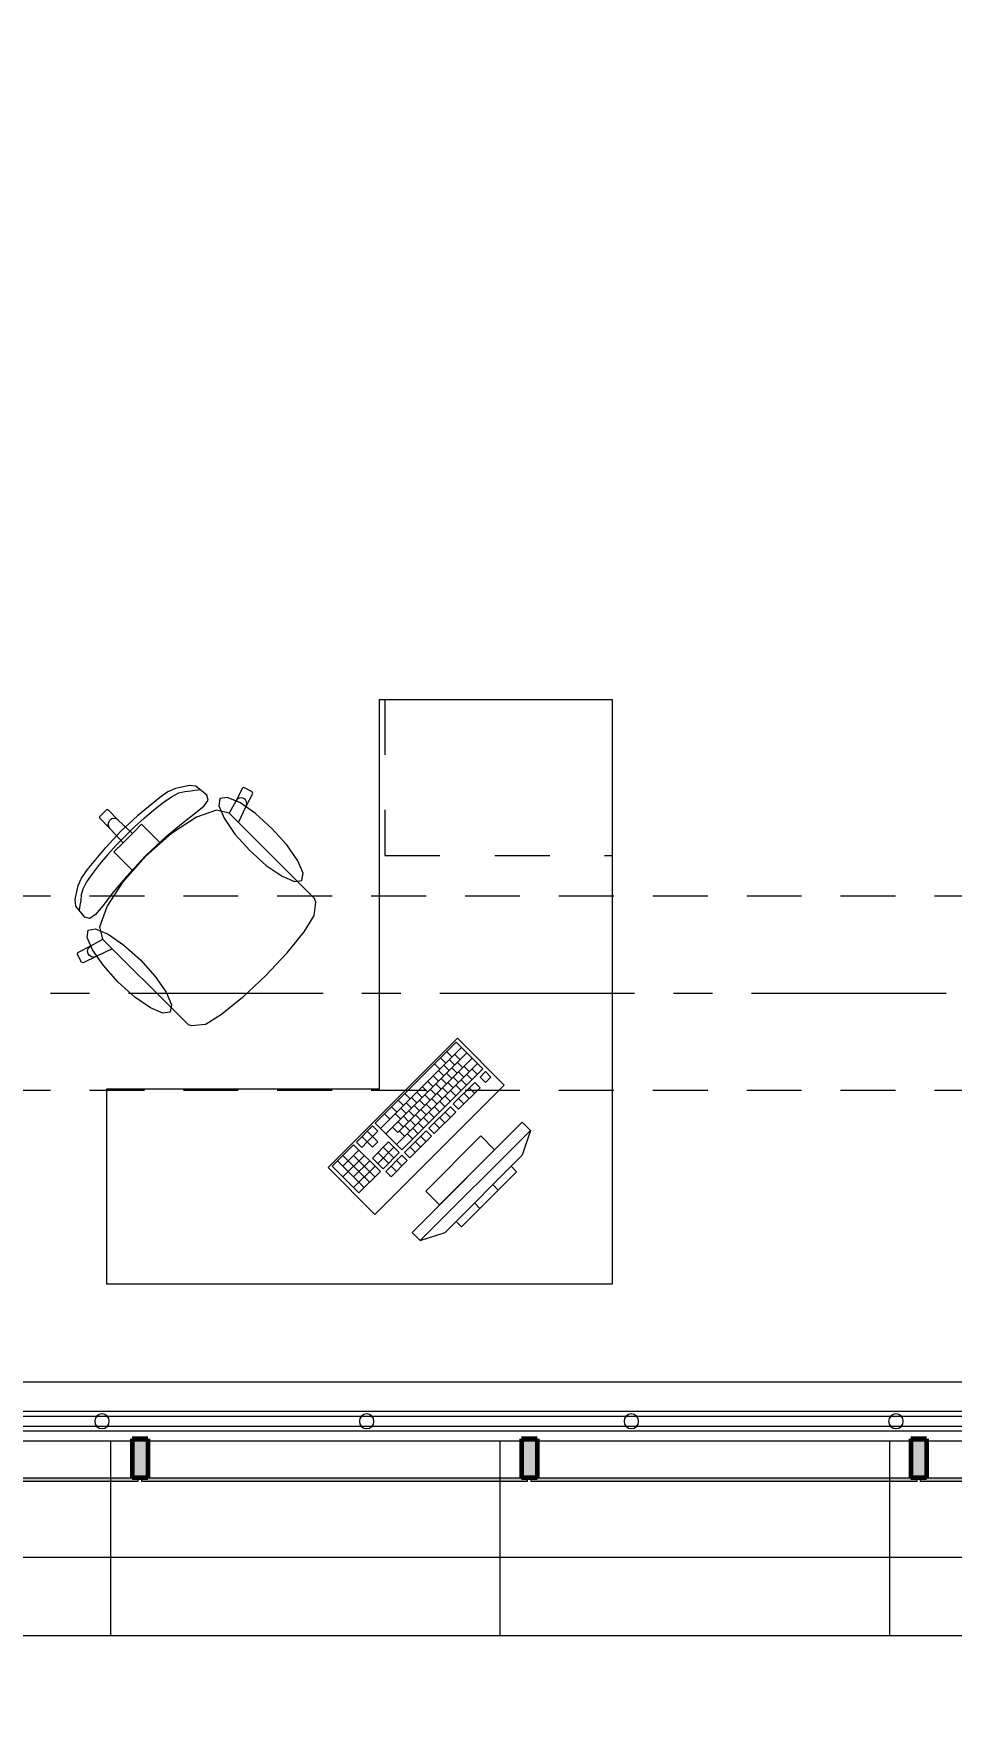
# Model space of a CAD drawing. Header units: inches. Extents: x -38 to 5698, y -33 to 92.
# Drawn here: x 105.302 to 107.659, y 5.605 to 9.914 of the extents above; entities that cross this region are included whole.
import ezdxf

# ---------------------------------------------------------------- set-up
doc = ezdxf.new("R2010")
doc.units = ezdxf.units.IN
doc.header["$MEASUREMENT"] = 0
doc.set_wipeout_variables(frame=1)
doc.header["$PDMODE"] = 1
for name, pattern in [('Hidden Line', [0.195611, 0.141111, -0.0545]), ('Punto & Raya', [0.65, 0.5, -0.075, 0, -0.075]), ('Rayas', [0.282222, 0.141111, -0.141111]), ('Wipeout_Contour', [1, 0, -1])]:
    doc.linetypes.add(name, pattern=pattern)
for name, color, linetype in [('02 _ ARQ _ ALB _ Cotas Ejes', 7, 'Continuous'), ('02 _ ARQ _ ALB _ Ejes Generales', 7, 'Continuous'), ('02 _ ARQ _ ZON _ Espacio.3D', 7, 'Continuous'), ('08 _ STR _ EXT _ 07 Losa Aligerada', 7, 'Continuous'), ('08 _ STR _ EXT _ 09 Vigas', 7, 'Continuous'), ('Acabado - Muros', 7, 'Continuous'), ('Dibujo 2D - General', 7, 'Continuous'), ('Estructura - 04 MURO', 253, 'Continuous'), ('Interior - Escaleras & Barandillas', 7, 'Continuous'), ('Interior - Mobiliario', 7, 'Continuous')]:
    doc.layers.add(name, color=color, linetype=linetype)
doc.styles.add('Estilo_Generado_4', font='swisse.ttf')
doc.dimstyles.new('Estilo_Generado__1', dxfattribs={"dimtxt": 0.125, "dimasz": 0.095, "dimexe": 0.18, "dimexo": 0.3, "dimgap": 0, "dimtad": 0, "dimtih": 1, "dimtoh": 1, "dimzin": 0, "dimdsep": 46, "dimtxsty": 'Estilo_Generado_4', "dimblk": 'ARROWHEAD_6', "dimblk1": 'ARROWHEAD_6', "dimblk2": 'ARROWHEAD_6', "dimcen": 0.09, "dimse1": 1, "dimse2": 1, "dimclrd": 144, "dimclre": 144, "dimclrt": 7, "dimadec": 0, "dimazin": 0, "dimtfac": 1, "dimtdec": 4, "dimtmove": 0, "dimatfit": 3, "dimfxl": 1, "dimtolj": 1, "dimtzin": 0, "dimarcsym": 0})

# ---------------------------------------------------------------- blocks, each defined once
blk = doc.blocks.new('ARROWHEAD_6')
at = {"color": 0, "linetype": 'Continuous', "lineweight": 0}
for p, q in [((-0.5, -0.5), (0.5, 0.5)), ((0, 0), (-1, 0))]:
    blk.add_line(p, q, dxfattribs=at)
blk = doc.blocks.new('*D87', base_point=(804.059, 0))
at = {"layer": '02 _ ARQ _ ALB _ Cotas Ejes', "color": 144, "linetype": 'Continuous', "lineweight": -2, "transparency": 16777216}
for p, q in [((101.915, 2.2841), (105.0886, 2.2841)), ((108.725, 2.2841), (105.476, 2.2841))]:
    blk.add_line(p, q, dxfattribs=at)
at = {"layer": 'Defpoints', "color": 0, "linetype": 'Continuous', "transparency": 16777216}
for p in [(101.82, 7.45), (108.82, 7.45), (108.82, 2.2841)]:
    blk.add_point(p, dxfattribs=at)
at = {"layer": '02 _ ARQ _ ALB _ Cotas Ejes', "color": 144, "linetype": 'Continuous', "lineweight": -2, "transparency": 16777216, "xscale": 0.095, "yscale": 0.095, "zscale": 0.095, "rotation": 180}
blk.add_blockref('ARROWHEAD_6', (101.82, 2.2841), dxfattribs=at)
at = {"layer": '02 _ ARQ _ ALB _ Cotas Ejes', "color": 144, "linetype": 'Continuous', "lineweight": -2, "transparency": 16777216, "xscale": 0.095, "yscale": 0.095, "zscale": 0.095}
blk.add_blockref('ARROWHEAD_6', (108.82, 2.2841), dxfattribs=at)
at = {"layer": '02 _ ARQ _ ALB _ Cotas Ejes', "color": 7, "linetype": 'Continuous', "lineweight": 13, "transparency": 16777216, "insert": (105.2823, 2.2841), "char_height": 0.125, "attachment_point": 5, "style": 'Estilo_Generado_4'}
blk.add_mtext('\\A1;7.00', dxfattribs=at)

msp = doc.modelspace()

# ---------------------------------------------------------------- linework, layer by layer
at = {"layer": '02 _ ARQ _ ZON _ Espacio.3D', "color": 254, "linetype": 'Continuous', "lineweight": 0, "flags": 128}
msp.add_lwpolyline([(104.8201, 17.35), (104.8201, 6.45), (117.6487, 6.4499), (117.6487, 7.7), (117.7931, 7.7), (117.793, 6.45), (122.1232, 6.45), (122.1232, 7.7), (122.57, 7.7), (122.57, 16.9), (122.57, 17.4), (116.67, 17.4), (116.67, 16.9), (116.07, 16.9), (116.07, 16.2999), (115.57, 16.2999), (115.57, 17.4), (112.57, 17.4), (112.57, 16.0999), (108.57, 16.0998), (108.57, 17.35)], close=True, dxfattribs=at)
at = {"layer": '08 _ STR _ EXT _ 07 Losa Aligerada', "color": 7, "linetype": 'Continuous', "lineweight": 18, "flags": 128}
msp.add_lwpolyline([(115.87, 43.8736), (108.7699, 43.8736), (108.7699, 39.9), (103.6201, 39.9), (103.6201, 40.95), (100.52, 40.95), (100.52, 37.7), (101.57, 37.7), (101.57, 33.9), (100.67, 33.9), (100.67, 27.9392), (100.17, 27.9392), (100.17, 5.8), (117.7353, 5.8)], dxfattribs=at)
at = {"layer": 'Interior - Mobiliario', "color": 175, "linetype": 'Continuous', "lineweight": 13}
for p, q in [((105.6661, 7.9755), (105.6469, 7.9666)), ((105.7022, 7.9833), (105.6661, 7.9755)), ((105.719, 7.9814), (105.7022, 7.9833)), ((105.7469, 7.9582), (105.719, 7.9814)), ((105.8382, 7.9762), (105.8212, 7.9431)), ((105.8423, 7.9776), (105.8382, 7.9762)), ((105.8636, 7.9668), (105.8423, 7.9776)), ((105.6252, 7.9517), (105.5685, 7.9048)), ((105.6109, 7.9205), (105.6347, 7.9391)), ((105.6469, 7.9666), (105.6252, 7.9517)), ((105.6347, 7.9391), (105.6565, 7.9539)), ((105.6565, 7.9539), (105.6753, 7.9639)), ((105.6753, 7.9639), (105.6901, 7.9678)), ((105.6901, 7.9678), (105.7055, 7.969)), ((105.7055, 7.969), (105.7162, 7.971)), ((105.7162, 7.971), (105.7243, 7.9718)), ((105.718, 7.9124), (105.7403, 7.931)), ((105.7243, 7.9718), (105.7288, 7.9726)), ((105.7403, 7.931), (105.7503, 7.9453)), ((105.7503, 7.9453), (105.7469, 7.9582)), ((105.8212, 7.9431), (105.8039, 7.9121)), ((105.8249, 7.9478), (105.8212, 7.9431)), ((105.83, 7.9507), (105.8249, 7.9478)), ((105.8359, 7.9514), (105.83, 7.9507)), ((105.8415, 7.9498), (105.8359, 7.9514)), ((105.8461, 7.9462), (105.8415, 7.9498)), ((105.8489, 7.9411), (105.8461, 7.9462)), ((105.848, 7.9296), (105.8649, 7.9627)), ((105.848, 7.9296), (105.8496, 7.9353)), ((105.8496, 7.9353), (105.8489, 7.9411)), ((105.8649, 7.9627), (105.8636, 7.9668)), ((105.4719, 7.903), (105.4805, 7.9115)), ((105.4719, 7.8987), (105.4719, 7.903)), ((105.498, 7.8726), (105.4719, 7.8987)), ((105.489, 7.9201), (105.4805, 7.9115)), ((105.4933, 7.9201), (105.489, 7.9201)), ((105.5194, 7.894), (105.4933, 7.9201)), ((105.4937, 7.8832), (105.4948, 7.889)), ((105.4948, 7.889), (105.4981, 7.8939)), ((105.503, 7.8972), (105.4981, 7.8939)), ((105.5088, 7.8983), (105.503, 7.8972)), ((105.5145, 7.8972), (105.5088, 7.8983)), ((105.5194, 7.894), (105.5145, 7.8972)), ((105.5615, 7.8768), (105.5861, 7.8994)), ((105.5861, 7.8994), (105.6109, 7.9205)), ((105.6818, 7.8845), (105.718, 7.9124)), ((105.772, 7.9196), (105.72, 7.9013)), ((105.8039, 7.9121), (105.772, 7.9196)), ((105.8042, 7.9121), (105.8039, 7.9121)), ((105.8042, 7.9121), (105.8284, 7.8879)), ((105.8284, 7.8879), (105.848, 7.9296)), ((105.4948, 7.8775), (105.4937, 7.8832)), ((105.498, 7.8726), (105.4948, 7.8775))]:
    msp.add_line(p, q, dxfattribs=at)

# ---------------------------------------------------------------- next in the draw order: wipeouts: each hides what was drawn before it
at = {"color": 254, "linetype": 'Wipeout_Contour', "lineweight": 0, "ltscale": 4906.165759}
msp.add_wipeout([(117.0136, 5.8), (117.0136, 6.35), (100.6701, 6.35), (100.6701, 7.85), (100.17, 7.85), (100.17, 5.8)], dxfattribs=at).dxf.layer = 'Dibujo 2D - General'

# ---------------------------------------------------------------- next in the draw order: hatches: boundary and pattern name
at = {"layer": 'Acabado - Muros', "linetype": 'Continuous', "lineweight": 9}
for points in [[(104.58, 6.195), (105.57, 6.195), (105.57, 6.205), (104.58, 6.205)], [(105.58, 6.195), (106.57, 6.195), (106.57, 6.205), (105.58, 6.205)], [(106.58, 6.195), (107.57, 6.195), (107.57, 6.205), (106.58, 6.205)], [(107.58, 6.195), (108.57, 6.195), (108.57, 6.205), (107.58, 6.205)]]:
    msp.add_hatch(color=250, dxfattribs=at).paths.add_polyline_path(points)
at = {"layer": 'Dibujo 2D - General', "linetype": 'Continuous', "lineweight": 13}
h = msp.add_hatch(dxfattribs=at)
h.set_pattern_fill('CEMENTO_PULIDO_Y_BRUÑADO_FA', color=251, style=0, pattern_type=2)
h.set_pattern_definition([(0, (92.5, 3e-09), (0, 1), []), (90, (92.5, 3e-09), (-1, 0), [])])
h.paths.add_polyline_path([(117.0136, 5.8), (117.0136, 6.35), (100.6701, 6.35), (100.6701, 7.85), (100.17, 7.85), (100.17, 5.8)])

# ---------------------------------------------------------------- next in the draw order: linework, layer by layer
at = {"layer": '02 _ ARQ _ ALB _ Ejes Generales', "color": 252, "linetype": 'Punto & Raya', "lineweight": 13}
msp.add_line((98.3454, 7.45), (147.07, 7.45), dxfattribs=at)
at = {"layer": '08 _ STR _ EXT _ 09 Vigas', "color": 251, "linetype": 'Hidden Line', "lineweight": 13}
for p, q in [((102.07, 7.7), (108.57, 7.7)), ((102.07, 7.2), (144.07, 7.2))]:
    msp.add_line(p, q, dxfattribs=at)
at = {"layer": 'Acabado - Muros', "color": 7, "linetype": 'Continuous', "lineweight": 60}
for p, q in [((105.595, 6.205), (105.555, 6.205)), ((106.595, 6.205), (106.555, 6.205)), ((107.595, 6.205), (107.555, 6.205))]:
    msp.add_line(p, q, dxfattribs=at)
at = {"layer": 'Acabado - Muros', "color": 7, "linetype": 'Continuous', "lineweight": 13, "flags": 128}
for points in [[(104.58, 6.195), (104.58, 6.205), (105.57, 6.205), (105.57, 6.195)], [(105.58, 6.195), (105.58, 6.205), (106.57, 6.205), (106.57, 6.195)], [(106.58, 6.195), (106.58, 6.205), (107.57, 6.205), (107.57, 6.195)], [(107.58, 6.195), (107.58, 6.205), (108.57, 6.205), (108.57, 6.195)]]:
    msp.add_lwpolyline(points, close=True, dxfattribs=at)
at = {"layer": 'Dibujo 2D - General', "color": 251, "linetype": 'Continuous', "lineweight": 13, "flags": 128}
msp.add_lwpolyline([(117.0136, 5.8), (117.0136, 6.35), (100.6701, 6.35), (100.6701, 7.85), (100.17, 7.85), (100.17, 5.8)], close=True, dxfattribs=at)
at = {"layer": 'Interior - Mobiliario', "color": 175, "linetype": 'Rayas', "lineweight": 13}
for p, q in [((106.2041, 8.2029), (106.2041, 7.8029)), ((106.2041, 7.8029), (106.7891, 7.8029))]:
    msp.add_line(p, q, dxfattribs=at)
at = {"layer": 'Interior - Mobiliario', "color": 175, "linetype": 'Continuous', "lineweight": 13}
for p, q in [((105.5559, 7.86), (105.5194, 7.894)), ((105.5685, 7.9048), (105.5263, 7.8657)), ((105.72, 7.9013), (105.6562, 7.8599)), ((105.9762, 7.74), (105.8284, 7.8879)), ((105.4872, 7.8235), (105.5263, 7.8657)), ((105.532, 7.8361), (105.498, 7.8726)), ((105.538, 7.854), (105.5152, 7.8305)), ((105.532, 7.8361), (105.5439, 7.8481)), ((105.538, 7.854), (105.5615, 7.8768)), ((105.5559, 7.86), (105.5439, 7.8481)), ((105.5795, 7.8836), (105.5559, 7.86)), ((105.6007, 7.8625), (105.5795, 7.8836)), ((105.5897, 7.8023), (105.6425, 7.8517)), ((105.628, 7.8351), (105.6007, 7.8625)), ((105.6562, 7.8599), (105.628, 7.8351)), ((105.6425, 7.8517), (105.6818, 7.8845)), ((105.4403, 7.7668), (105.4872, 7.8235)), ((105.4926, 7.8059), (105.4715, 7.7811)), ((105.5152, 7.8305), (105.4926, 7.8059)), ((105.5084, 7.8125), (105.532, 7.8361)), ((105.5295, 7.7913), (105.5084, 7.8125)), ((105.5897, 7.8023), (105.5403, 7.7495)), ((105.5569, 7.764), (105.5902, 7.8018)), ((105.628, 7.8351), (105.5902, 7.8018)), ((105.4254, 7.7451), (105.4403, 7.7668)), ((105.4715, 7.7811), (105.4529, 7.7573)), ((105.5569, 7.764), (105.5295, 7.7913)), ((105.5321, 7.7358), (105.5569, 7.764)), ((105.4087, 7.6898), (105.4165, 7.7259)), ((105.4165, 7.7259), (105.4254, 7.7451)), ((105.4281, 7.7167), (105.4242, 7.7019)), ((105.4381, 7.7355), (105.4281, 7.7167)), ((105.4529, 7.7573), (105.4381, 7.7355)), ((105.4908, 7.672), (105.5321, 7.7358)), ((105.5403, 7.7495), (105.5075, 7.7102)), ((106.0018, 7.7145), (105.9762, 7.74)), ((106.0237, 7.6925), (106.0018, 7.7145)), ((105.4106, 7.673), (105.4087, 7.6898)), ((105.4338, 7.6451), (105.4106, 7.673)), ((105.421, 7.6758), (105.4202, 7.6677)), ((105.423, 7.6865), (105.421, 7.6758)), ((105.4242, 7.7019), (105.423, 7.6865)), ((105.4796, 7.674), (105.461, 7.6518)), ((105.4724, 7.62), (105.4908, 7.672)), ((105.5075, 7.7102), (105.4796, 7.674)), ((106.0226, 7.6493), (106.0266, 7.6832)), ((106.0266, 7.6832), (106.0237, 7.6925)), ((105.4202, 7.6677), (105.4194, 7.6632)), ((105.4467, 7.6417), (105.4338, 7.6451)), ((105.461, 7.6518), (105.4467, 7.6417)), ((105.9968, 7.6072), (106.0217, 7.6472)), ((106.0217, 7.6472), (106.0226, 7.6493)), ((105.4489, 7.5708), (105.4799, 7.5881)), ((105.4799, 7.5881), (105.4724, 7.62)), ((105.4799, 7.5878), (105.4799, 7.5881)), ((105.4799, 7.5878), (105.5041, 7.5636)), ((105.9532, 7.5535), (105.9968, 7.6072)), ((105.4144, 7.5497), (105.4158, 7.5538)), ((105.4252, 7.5284), (105.4144, 7.5497)), ((105.4158, 7.5538), (105.4489, 7.5708)), ((105.4624, 7.544), (105.4293, 7.5271)), ((105.4406, 7.5562), (105.4413, 7.562)), ((105.4422, 7.5505), (105.4406, 7.5562)), ((105.4413, 7.562), (105.4442, 7.5671)), ((105.4458, 7.5459), (105.4422, 7.5505)), ((105.4442, 7.5671), (105.4489, 7.5708)), ((105.4509, 7.5431), (105.4458, 7.5459)), ((105.4567, 7.5424), (105.4509, 7.5431)), ((105.4624, 7.544), (105.4567, 7.5424)), ((105.5041, 7.5636), (105.4624, 7.544)), ((105.652, 7.4158), (105.5041, 7.5636)), ((105.8977, 7.4943), (105.9525, 7.5527)), ((105.9525, 7.5527), (105.9532, 7.5535)), ((105.4293, 7.5271), (105.4252, 7.5284)), ((105.8977, 7.4943), (105.8393, 7.4395)), ((105.6775, 7.3903), (105.652, 7.4158)), ((105.8385, 7.4388), (105.7848, 7.3952)), ((105.8393, 7.4395), (105.8385, 7.4388)), ((105.6995, 7.3683), (105.6775, 7.3903)), ((105.7448, 7.3703), (105.7427, 7.3694)), ((105.7848, 7.3952), (105.7448, 7.3703)), ((105.7088, 7.3654), (105.6995, 7.3683)), ((105.7427, 7.3694), (105.7088, 7.3654)), ((106.3871, 7.3234), (106.1794, 7.1157)), ((106.4008, 7.3097), (106.1931, 7.102)), ((106.4145, 7.296), (106.2068, 7.0882)), ((106.3473, 7.2836), (106.361, 7.2699)), ((106.3629, 7.2992), (106.3766, 7.2854)), ((106.3835, 7.2924), (106.3972, 7.2786)), ((106.4557, 7.2548), (106.3871, 7.3234)), ((106.442, 7.2685), (106.2343, 7.0608)), ((106.4283, 7.2822), (106.2378, 7.0918)), ((106.248, 7.0471), (106.4557, 7.2548)), ((106.3317, 7.268), (106.3454, 7.2543)), ((106.342, 7.2508), (106.3557, 7.2371)), ((106.3558, 7.2647), (106.3695, 7.251)), ((106.3626, 7.244), (106.3763, 7.2303)), ((106.3697, 7.2785), (106.3834, 7.2648)), ((106.3765, 7.2579), (106.3902, 7.2442)), ((106.3903, 7.2717), (106.404, 7.258)), ((106.3936, 7.2476), (106.4073, 7.2339)), ((106.4075, 7.2615), (106.4212, 7.2478)), ((106.4143, 7.2408), (106.428, 7.2271)), ((106.4281, 7.2547), (106.4418, 7.241)), ((106.4625, 7.248), (106.4487, 7.2341)), ((106.4762, 7.2342), (106.4625, 7.248)), ((106.3004, 7.2093), (106.3141, 7.1956)), ((106.3143, 7.2231), (106.328, 7.2094)), ((106.3211, 7.2025), (106.3348, 7.1888)), ((106.3281, 7.237), (106.3418, 7.2233)), ((106.3349, 7.2163), (106.3486, 7.2026)), ((106.3488, 7.2302), (106.3625, 7.2165)), ((106.3521, 7.2061), (106.3658, 7.1924)), ((106.3659, 7.2199), (106.3797, 7.2062)), ((106.3727, 7.1993), (106.3864, 7.1856)), ((106.4348, 7.2203), (106.3794, 7.1649)), ((106.3798, 7.2338), (106.3935, 7.2201)), ((106.3866, 7.2131), (106.4003, 7.1994)), ((106.3932, 7.1512), (106.4486, 7.2066)), ((106.4004, 7.227), (106.4141, 7.2133)), ((106.421, 7.2064), (106.4347, 7.1927)), ((106.4486, 7.2066), (106.4348, 7.2203)), ((106.4487, 7.2341), (106.4624, 7.2204)), ((106.4624, 7.2204), (106.4762, 7.2342)), ((106.2209, 7.1572), (106.2347, 7.1435)), ((106.2382, 7.1745), (106.252, 7.1608)), ((106.2556, 7.1918), (106.2693, 7.1781)), ((106.2589, 7.1677), (106.2726, 7.154)), ((106.2727, 7.1816), (106.2864, 7.1679)), ((106.2795, 7.1609), (106.2932, 7.1472)), ((106.2866, 7.1954), (106.3003, 7.1817)), ((106.2934, 7.1748), (106.3071, 7.1611)), ((106.3072, 7.1886), (106.3209, 7.1749)), ((106.3105, 7.1645), (106.3243, 7.1508)), ((106.3725, 7.158), (106.3171, 7.1026)), ((106.3244, 7.1784), (106.3381, 7.1647)), ((106.3312, 7.1578), (106.3449, 7.144)), ((106.3382, 7.1922), (106.352, 7.1785)), ((106.345, 7.1716), (106.3587, 7.1579)), ((106.3589, 7.1854), (106.3726, 7.1717)), ((106.3862, 7.1442), (106.3725, 7.158)), ((106.3794, 7.1649), (106.3932, 7.1512)), ((106.3933, 7.1787), (106.407, 7.165)), ((106.4071, 7.1926), (106.4209, 7.1789)), ((106.1794, 7.1157), (106.248, 7.0471)), ((106.2036, 7.1399), (106.2173, 7.1262)), ((106.2312, 7.14), (106.2449, 7.1263)), ((106.238, 7.1194), (106.2517, 7.1057)), ((106.245, 7.1539), (106.2588, 7.1402)), ((106.2518, 7.1333), (106.2655, 7.1195)), ((106.2657, 7.1471), (106.2794, 7.1334)), ((106.269, 7.123), (106.2827, 7.1093)), ((106.5568, 7.1181), (106.2739, 6.8352)), ((106.2829, 7.1368), (106.2966, 7.1231)), ((106.2896, 7.1162), (106.3034, 7.1025)), ((106.2967, 7.1507), (106.3104, 7.137)), ((106.3035, 7.1301), (106.3172, 7.1163)), ((106.3173, 7.1439), (106.3311, 7.1302)), ((106.3308, 7.0888), (106.3862, 7.1442)), ((106.331, 7.1164), (106.3447, 7.1027)), ((106.3448, 7.1303), (106.3585, 7.1165)), ((106.3587, 7.1441), (106.3724, 7.1304)), ((106.578, 7.0969), (106.5568, 7.1181)), ((106.1725, 7.1088), (106.1309, 7.0672)), ((106.1448, 7.0811), (106.1585, 7.0673)), ((106.1723, 7.0812), (106.1585, 7.0673)), ((106.1586, 7.0949), (106.1723, 7.0812)), ((106.1723, 7.0812), (106.1862, 7.095)), ((106.1861, 7.0675), (106.1723, 7.0812)), ((106.1862, 7.095), (106.1725, 7.1088)), ((106.2241, 7.1056), (106.2378, 7.0918)), ((106.2413, 7.0953), (106.255, 7.0816)), ((106.3102, 7.0956), (106.2548, 7.0402)), ((106.2552, 7.1092), (106.2689, 7.0954)), ((106.2619, 7.0885), (106.2757, 7.0748)), ((106.2685, 7.0265), (106.3239, 7.0819)), ((106.2758, 7.1024), (106.2895, 7.0886)), ((106.2951, 6.814), (106.578, 7.0969)), ((106.2964, 7.0818), (106.3101, 7.0681)), ((106.4507, 7.0827), (106.3093, 6.9413)), ((106.3239, 7.0819), (106.3102, 7.0956)), ((106.3171, 7.1026), (106.3308, 7.0888)), ((106.4861, 7.0474), (106.4507, 7.0827)), ((106.578, 7.0969), (106.5568, 7.0332)), ((106.124, 7.0603), (106.0686, 7.0049)), ((106.1514, 7.0329), (106.096, 6.9775)), ((106.1377, 7.0466), (106.0962, 7.005)), ((106.0963, 7.0326), (106.1649, 6.964)), ((106.1239, 7.0327), (106.1787, 6.9779)), ((106.1926, 6.9917), (106.124, 7.0603)), ((106.1309, 7.0672), (106.1446, 7.0535)), ((106.1446, 7.0535), (106.1585, 7.0673)), ((106.1585, 7.0673), (106.1722, 7.0536)), ((106.2136, 7.0676), (106.1721, 7.0261)), ((106.1721, 7.0261), (106.1995, 6.9986)), ((106.1722, 7.0536), (106.1861, 7.0675)), ((106.2273, 7.0539), (106.1858, 7.0124)), ((106.1859, 7.0399), (106.2133, 7.0125)), ((106.1995, 6.9986), (106.241, 7.0402)), ((106.1998, 7.0538), (106.2272, 7.0263)), ((106.2479, 7.0333), (106.2064, 6.9918)), ((106.241, 7.0402), (106.2136, 7.0676)), ((106.2616, 7.0196), (106.2479, 7.0333)), ((106.2548, 7.0402), (106.2685, 7.0265)), ((106.2687, 7.0541), (106.2824, 7.0404)), ((106.2825, 7.0679), (106.2962, 7.0542)), ((106.3446, 6.9059), (106.4861, 7.0474)), ((106.5568, 7.0332), (106.3588, 6.8352)), ((106.0686, 7.0049), (106.1372, 6.9363)), ((106.0825, 7.0187), (106.151, 6.9502)), ((106.1789, 7.0054), (106.1235, 6.95)), ((106.1651, 7.0191), (106.1236, 6.9776)), ((106.1372, 6.9363), (106.1926, 6.9917)), ((106.2064, 6.9918), (106.2201, 6.9781)), ((106.2201, 6.9781), (106.2616, 7.0196)), ((106.2202, 7.0056), (106.2339, 6.9919)), ((106.2341, 7.0195), (106.2478, 7.0058)), ((106.5285, 7.0049), (106.3871, 6.8635)), ((106.4012, 6.8494), (106.5426, 6.9908)), ((106.5426, 6.9908), (106.5285, 7.0049)), ((106.3093, 6.9413), (106.3446, 6.9059)), ((106.4814, 6.9578), (106.4955, 6.9437)), ((106.4342, 6.9107), (106.4484, 6.8965)), ((106.3871, 6.8635), (106.4012, 6.8494)), ((106.2739, 6.8352), (106.2951, 6.814)), ((106.2951, 6.814), (106.3588, 6.8352))]:
    msp.add_line(p, q, dxfattribs=at)
at = {"layer": 'Interior - Mobiliario', "color": 175, "linetype": 'Continuous', "lineweight": 13, "flags": 128}
for points in [[(106.7891, 6.7029), (106.7891, 8.2029), (106.1891, 8.2029), (106.1891, 7.2029), (105.4891, 7.2029), (105.4891, 6.7029)], [(105.9142, 7.8728), (105.8717, 7.9109), (105.8313, 7.9389), (105.7992, 7.9525), (105.7803, 7.9497), (105.7775, 7.9308), (105.7911, 7.8987), (105.8191, 7.8583), (105.8572, 7.8158), (105.8997, 7.7777), (105.9401, 7.7497), (105.9722, 7.7361), (105.9911, 7.7389), (105.9939, 7.7579), (105.9803, 7.7899), (105.9523, 7.8303)], [(105.5192, 7.4778), (105.4811, 7.5203), (105.4531, 7.5607), (105.4395, 7.5928), (105.4423, 7.6117), (105.4612, 7.6145), (105.4933, 7.6009), (105.5337, 7.5729), (105.5762, 7.5348), (105.6143, 7.4923), (105.6423, 7.4519), (105.6559, 7.4198), (105.6531, 7.4009), (105.6341, 7.3981), (105.6021, 7.4117), (105.5617, 7.4397)], [(106.5108, 7.2135), (106.3906, 7.3337), (106.0583, 7.0014), (106.1785, 6.8812)]]:
    msp.add_lwpolyline(points, close=True, dxfattribs=at)

# ---------------------------------------------------------------- next in the draw order: wipeouts: each hides what was drawn before it
at = {"color": 254, "linetype": 'Wipeout_Contour', "lineweight": 0, "ltscale": 3283.272966}
msp.add_wipeout([(100.82, 6.3), (117.6487, 6.3), (117.6487, 6.45), (100.82, 6.45)], dxfattribs=at).dxf.layer = 'Estructura - 04 MURO'

# ---------------------------------------------------------------- next in the draw order: hatches: boundary and pattern name
at = {"layer": 'Acabado - Muros', "linetype": 'Continuous', "lineweight": 0}
for points in [[(105.555, 6.305), (105.555, 6.205), (105.595, 6.205), (105.595, 6.305)], [(106.555, 6.305), (106.555, 6.205), (106.595, 6.205), (106.595, 6.305)], [(107.555, 6.305), (107.555, 6.205), (107.595, 6.205), (107.595, 6.305)]]:
    msp.add_hatch(color=254, dxfattribs=at).paths.add_polyline_path(points)

# ---------------------------------------------------------------- next in the draw order: linework, layer by layer
at = {"layer": 'Acabado - Muros', "color": 7, "linetype": 'Continuous', "lineweight": 60}
for p, q in [((105.555, 6.305), (105.555, 6.205)), ((105.595, 6.305), (105.555, 6.305)), ((105.595, 6.305), (105.595, 6.205)), ((106.555, 6.305), (106.555, 6.205)), ((106.595, 6.305), (106.555, 6.305)), ((106.595, 6.305), (106.595, 6.205)), ((107.555, 6.305), (107.555, 6.205)), ((107.595, 6.305), (107.555, 6.305)), ((107.595, 6.305), (107.595, 6.205))]:
    msp.add_line(p, q, dxfattribs=at)
at = {"layer": 'Estructura - 04 MURO', "color": 7, "linetype": 'Continuous', "lineweight": 13, "flags": 128}
for points in [[(117.6487, 6.45), (100.82, 6.45)], [(100.67, 6.3), (117.6487, 6.3)]]:
    msp.add_lwpolyline(points, dxfattribs=at)
at = {"layer": 'Interior - Escaleras & Barandillas', "color": 161, "linetype": 'Continuous', "lineweight": 13}
for p, q in [((100.7075, 6.3375), (122.4696, 6.3375)), ((100.7075, 6.3375), (122.4696, 6.3375)), ((100.7075, 6.3375), (122.4696, 6.3375)), ((122.4696, 6.3625), (100.7325, 6.3625)), ((122.4696, 6.3625), (100.7325, 6.3625)), ((122.4696, 6.3625), (100.7325, 6.3625)), ((122.4696, 6.375), (100.7825, 6.375)), ((100.7825, 6.325), (122.4696, 6.325))]:
    msp.add_line(p, q, dxfattribs=at)
at = {"layer": 'Interior - Escaleras & Barandillas', "color": 161, "linetype": 'Continuous', "lineweight": 13, "flags": 128}
for points in [[(105.4777, 6.3687, 1), (105.4777, 6.3312, 1)], [(106.1574, 6.3687, 1), (106.1574, 6.3312, 1)], [(106.8371, 6.3687, 1), (106.8371, 6.3312, 1)], [(107.5167, 6.3687, 1), (107.5167, 6.3312, 1)]]:
    msp.add_lwpolyline(points, format="xyb", close=True, dxfattribs=at)

# ---------------------------------------------------------------- next in the draw order: dimensions: what is measured, and where the dimension line sits
at = {"layer": '02 _ ARQ _ ALB _ Cotas Ejes', "color": 144, "linetype": 'Continuous', "lineweight": 13}
dim = msp.add_linear_dim(base=(108.82, 2.2841), p1=(101.82, 7.45), p2=(108.82, 7.45), dimstyle='Estilo_Generado__1', dxfattribs=at)
dim.commit()
dim.dimension.update_dxf_attribs({"geometry": '*D87', "text_midpoint": (105.2823, 2.2841), "dimtype": 160})

doc.saveas('drawing.dxf')
